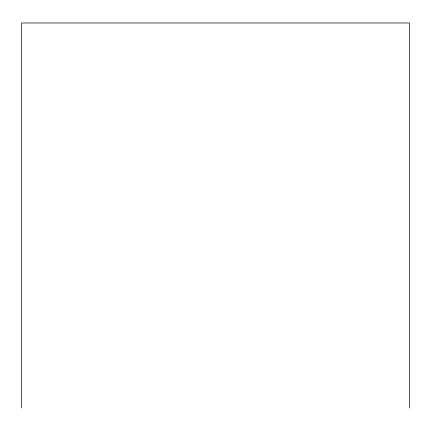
<?xml version="1.0" encoding="UTF-8"?>
<svg xmlns="http://www.w3.org/2000/svg" width="431" height="431" viewBox="0 0 431 431"><rect width="100%" height="100%" fill="white"/><g stroke="black" fill="none" stroke-linecap="round" stroke-linejoin="round"><path stroke-width="0.65" d="M409.45 408.017L409.45 22.983L21.55 22.983L21.55 408.017"/></g></svg>
